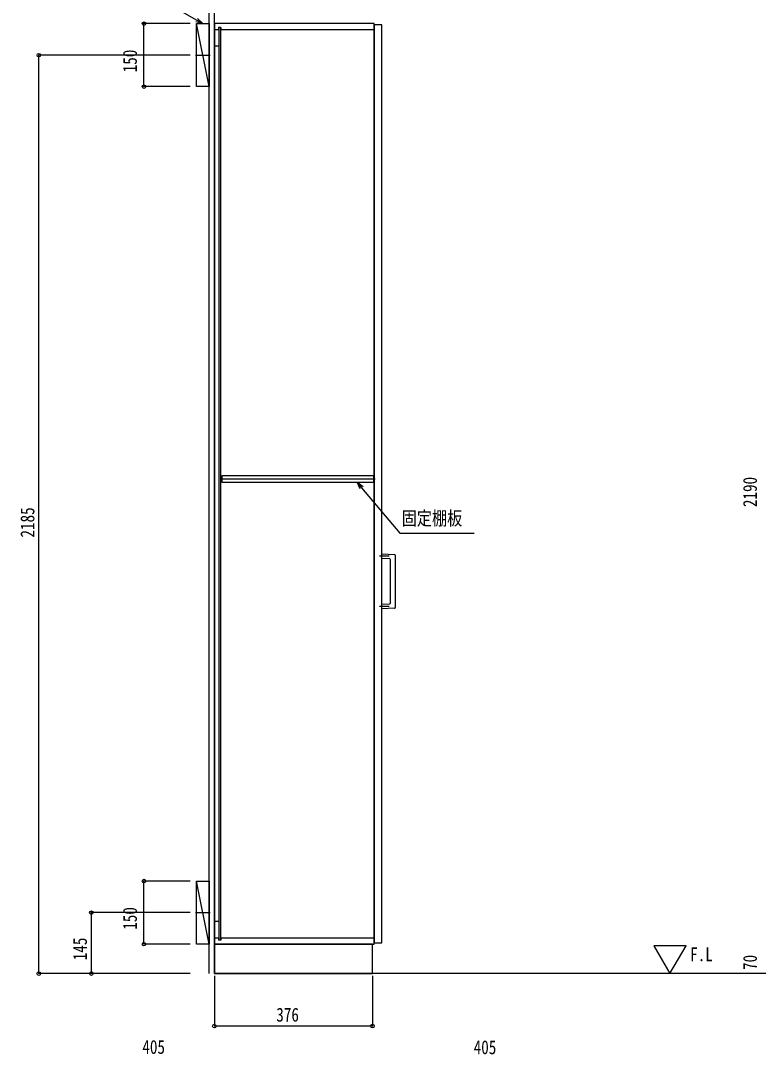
# Model space of a CAD drawing. Units: millimetres, scale not verified. Extents: x -4205 to 4205, y -2970 to 2970.
# Drawn here: x -2033 to -278, y -989 to 1463 of the extents above; entities that cross this region are included whole.
import ezdxf
from ezdxf.enums import TextEntityAlignment as Align

# ---------------------------------------------------------------- set-up
doc = ezdxf.new("R2010")
doc.units = ezdxf.units.MM
doc.header["$LTSCALE"] = 20
for name, color, linetype in [('0-1_USER1', 3, 'Continuous'), ('0-2_YKK_11', 7, 'Continuous'), ('0-3_YKK_12', 2, 'Continuous'), ('0-4_YKK_13', 4, 'Continuous'), ('0-5_YKK_D', 6, 'Continuous'), ('0-7_YSS_K', 3, 'Continuous')]:
    doc.layers.add(name, color=color, linetype=linetype)
doc.styles.add('ＭＳ ゴシック', font='')
doc.styles.get('ＭＳ ゴシック').set_extended_font_data('MS Gothic')

msp = doc.modelspace()

# ---------------------------------------------------------------- linework, layer by layer
at = {"layer": '0-2_YKK_11'}
msp.add_lwpolyline([(-1192.48, 379.77), (-1553.98, 379.77), (-1553.98, 364.77), (-1192.48, 364.77)], close=True, dxfattribs=at)
at = {"layer": '0-3_YKK_12'}
for p, q in [((-1561.98, 1441), (-1571.98, 1441)), ((-1561.98, 1446.5), (-1561.98, 1441)), ((-1556.98, 1446.5), (-1561.98, 1446.5)), ((-1561.48, 1446.5), (-1561.48, -724.5)), ((-1557.48, 1446.5), (-1557.48, -724.5)), ((-1556.98, 1446.5), (-1556.98, 1441)), ((-1191.98, 1441), (-1556.98, 1441)), ((-1561.48, 1402.5), (-1571.98, 1402.5)), ((-1617.27, 1381), (-1581.69, 1381)), ((-1189.69, 372.27), (-1556.77, 372.27)), ((-1617.27, -659), (-1581.69, -659)), ((-1561.48, -680.5), (-1571.98, -680.5)), ((-1571.98, -719), (-1561.98, -719)), ((-1561.98, -719), (-1561.98, -724.5)), ((-1556.98, -724.5), (-1561.98, -724.5)), ((-1556.98, -719), (-1556.98, -724.5)), ((-1556.98, -719), (-1191.98, -719))]:
    msp.add_line(p, q, dxfattribs=at)
for points in [[(-1571.98, -734), (-1191.98, -734), (-1191.98, 1456), (-1571.98, 1456)], [(-1191.98, -731), (-1173.98, -731), (-1173.98, 1453), (-1191.98, 1453)], [(-1571.98, -804), (-1195.98, -804), (-1195.98, -734), (-1571.98, -734)]]:
    msp.add_lwpolyline(points, close=True, dxfattribs=at)
at = {"layer": '0-4_YKK_13'}
for p, q in [((-1155.93, 189), (-1179.08, 189)), ((-1173.98, 194.51), (-1143.4, 192.91)), ((-1173.98, 183.49), (-1173.98, 194.51)), ((-1154.88, 182.49), (-1173.98, 183.49)), ((-1152.98, 77.51), (-1152.98, 180.5)), ((-1141.98, 191.41), (-1141.98, 66.6)), ((-1155.93, 69), (-1179.08, 69))]:
    msp.add_line(p, q, dxfattribs=at)
msp.add_lwpolyline([(-1143.4, 65.1), (-1173.98, 63.49), (-1173.98, 74.51), (-1154.88, 75.51)], dxfattribs=at)
for centre, radius, start, end in [((-1154.98, 180.5), 2, 0.20478, 86.80473), ((-1143.48, 191.41), 1.5, 359.78876, 87.2363), ((-1154.98, 77.51), 2, 273.20478, 359.80473), ((-1143.48, 66.6), 1.5, 272.78876, 0.2363)]:
    msp.add_arc(centre, radius, start, end, dxfattribs=at)
at = {"layer": '0-5_YKK_D'}
for p, q in [((-1629.42, 1456), (-1740.48, 1456)), ((-1739.48, 1306), (-1739.48, 1456)), ((-1629.42, 1381), (-1990.48, 1381)), ((-1989.48, -804), (-1989.48, 1381)), ((-1629.42, 1306), (-1740.48, 1306)), ((-1629.42, -584), (-1740.48, -584)), ((-1739.48, -734), (-1739.48, -584)), ((-1629.42, -659), (-1865.48, -659)), ((-1864.48, -804), (-1864.48, -659)), ((-1629.42, -734), (-1740.48, -734)), ((-1629.42, -804), (-1990.48, -804)), ((-1629.42, -804), (-1865.48, -804)), ((-1571.98, -809), (-1571.98, -930)), ((-1195.98, -809), (-1195.98, -930)), ((-1195.98, -929), (-1571.98, -929))]:
    msp.add_line(p, q, dxfattribs=at)
for points in [[(-1599.48, 1456), (-1614.2, 1464.5), (-1815.99, 1581), (-2027.4, 1581)], [(-1611.93, 1468.45), (-1599.48, 1456), (-1616.48, 1460.56)], [(-1225.25, 348.82), (-1232.69, 364.77), (-1218.27, 354.68)], [(-1232.69, 364.77), (-1221.76, 351.75), (-1131.13, 243.74), (-954.32, 243.74)]]:
    msp.add_lwpolyline(points, dxfattribs=at)
for centre in [(-1739.48, 1456), (-1989.48, 1381), (-1739.48, 1306), (-1739.48, -584), (-1864.48, -659), (-1739.48, -734), (-1989.48, -804), (-1864.48, -804), (-1571.98, -929), (-1195.98, -929)]:
    msp.add_circle(centre, 4.25, dxfattribs=at)
at = {"layer": '0-7_YSS_K'}
for p, q in [((-1584.48, -804), (-1584.48, 1539.81)), ((-1571.98, -804), (-1571.98, 1539.81)), ((-1584.48, 1306), (-1614.48, 1456)), ((-1584.48, -734), (-1614.48, -584)), ((704.02, -804), (-1571.98, -804))]:
    msp.add_line(p, q, dxfattribs=at)
for points in [[(-1584.48, 1306), (-1614.48, 1306), (-1614.48, 1456), (-1584.48, 1456)], [(-1584.48, -734), (-1614.48, -734), (-1614.48, -584), (-1584.48, -584)], [(-488.46, -804), (-450.29, -737.89), (-526.63, -737.89)]]:
    msp.add_lwpolyline(points, close=True, dxfattribs=at)

# ---------------------------------------------------------------- texts
at = {"layer": '0-1_USER1', "style": 'ＭＳ ゴシック', "width": 0.8}
msp.add_text('F.L', height=32.99, dxfattribs=at).set_placement((-440.4, -784.56), align=Align.BOTTOM_LEFT)
at = {"layer": '0-5_YKK_D', "style": 'ＭＳ ゴシック', "width": 0.8}
for s, p in [('150', (-1746.48, 1340.2)), ('2190', (-271.78, 305.8)), ('2185', (-1990.28, 233.3)), ('150', (-1746.48, -699.8)), ('145', (-1865.28, -772.3)), ('70', (-271.78, -795.4))]:
    msp.add_text(s, height=32.99, rotation=90, dxfattribs=at).set_placement(p, align=Align.BOTTOM_LEFT)
for s, p in [('固定棚板', (-1126.5, 252.84)), ('376', (-1424.78, -928.2)), ('405', (-1743.28, -1004.93)), ('405', (-955.28, -1005.8))]:
    msp.add_text(s, height=32.99, dxfattribs=at).set_placement(p, align=Align.BOTTOM_LEFT)

doc.saveas('drawing.dxf')
